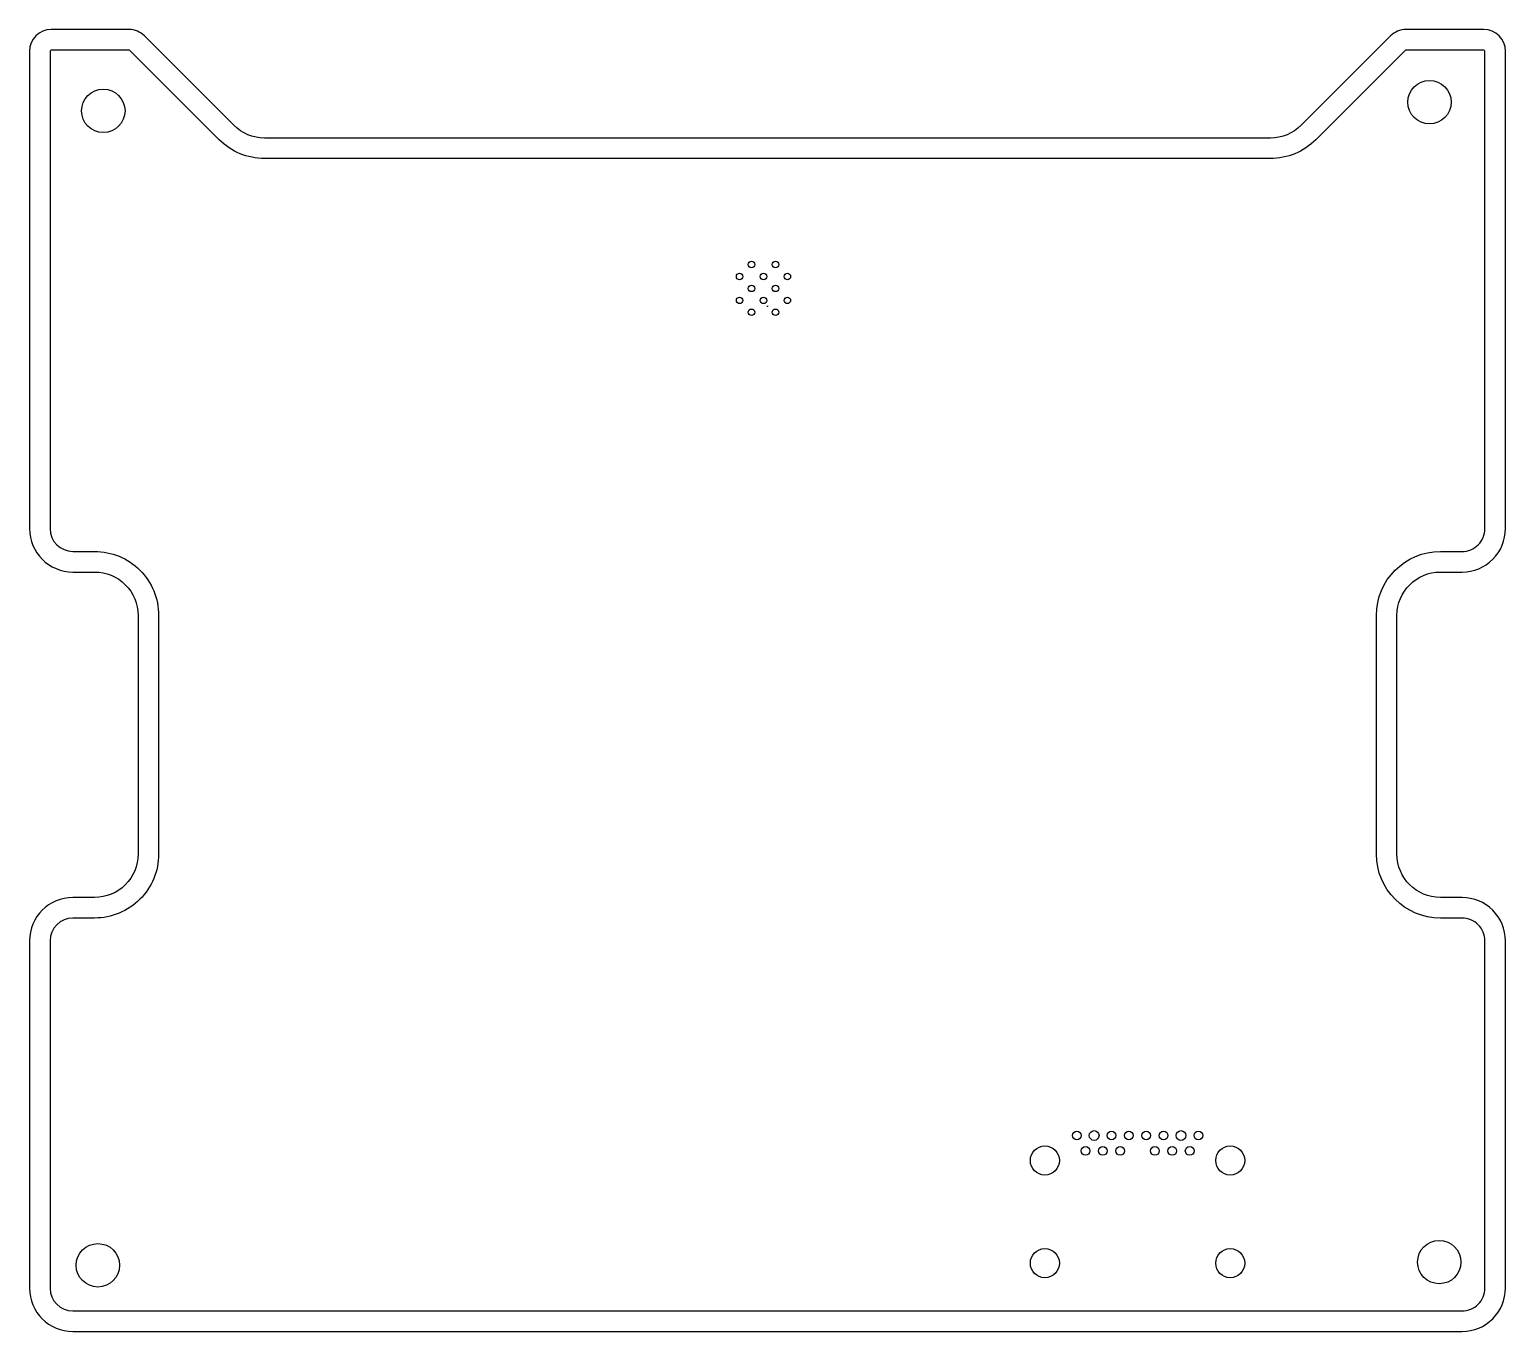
# Model space of a CAD drawing. Header units: millimetres. Extents: x -170.3 to -102.3, y -121.6 to -61.5.
import ezdxf

# ---------------------------------------------------------------- set-up
doc = ezdxf.new("R2010")
doc.units = ezdxf.units.MM
doc.layers.get('0').update_dxf_attribs({"linetype": 'CONTINUOUS'})

msp = doc.modelspace()

# ---------------------------------------------------------------- linework, layer by layer
for points in [[(-102.3, -84.55), (-102.3, -62.55, 0.414213), (-103.3, -61.55), (-106.886, -61.55, 0.198902), (-107.593, -61.843), (-111.714, -65.964, -0.198913), (-113.128, -66.55), (-159.472, -66.55, -0.198903), (-160.886, -65.964), (-165.007, -61.843, 0.198904), (-165.714, -61.55), (-169.3, -61.55, 0.414213), (-170.3, -62.55), (-170.3, -84.55, 0.414213), (-168.3, -86.55), (-167.3, -86.55, -0.414214), (-165.3, -88.55), (-165.3, -99.55, -0.414214), (-167.3, -101.55), (-168.3, -101.55, 0.414213), (-170.3, -103.55), (-170.3, -119.55, 0.414213), (-168.3, -121.55), (-104.3, -121.55, 0.414214), (-102.3, -119.55), (-102.3, -103.55, 0.414214), (-104.3, -101.55), (-105.3, -101.55, -0.414213), (-107.3, -99.55), (-107.3, -88.55, -0.414213), (-105.3, -86.55), (-104.3, -86.55, 0.414214)], [(-103.247, -119.55), (-103.247, -103.55, 0.414214), (-104.3, -102.497), (-105.3, -102.497, -0.414213), (-108.247, -99.55), (-108.247, -88.55, -0.414213), (-105.3, -85.603), (-104.3, -85.603, 0.414214), (-103.247, -84.55), (-103.247, -62.55, 0.414208), (-103.3, -62.497), (-106.886, -62.497, 0.198922), (-106.924, -62.512), (-111.045, -66.633, -0.198912), (-113.128, -67.497), (-159.472, -67.497, -0.198905), (-161.555, -66.633), (-165.676, -62.512, 0.19892), (-165.714, -62.497), (-169.3, -62.497, 0.414203), (-169.353, -62.55), (-169.353, -84.55, 0.414213), (-168.3, -85.603), (-167.3, -85.603, -0.414214), (-164.353, -88.55), (-164.353, -99.55, -0.414214), (-167.3, -102.497), (-168.3, -102.497, 0.414213), (-169.353, -103.55), (-169.353, -119.55, 0.414213), (-168.3, -120.603), (-104.3, -120.603, 0.414214)]]:
    msp.add_lwpolyline(points, format="xyb", close=True)
for centre, radius in [((-105.8, -64.9), 1), ((-166.9, -65.3), 1), ((-137.035, -72.381), 0.15), ((-135.935, -72.381), 0.15), ((-137.584, -72.931), 0.15), ((-137.035, -73.481), 0.15), ((-136.484, -72.931), 0.15), ((-135.935, -73.481), 0.15), ((-135.385, -72.931), 0.15), ((-137.584, -74.031), 0.15), ((-136.484, -74.031), 0.15), ((-135.385, -74.031), 0.15), ((-137.035, -74.581), 0.15), ((-136.3, -74.3), 0.01), ((-135.935, -74.581), 0.15), ((-122.05, -112.52), 0.2), ((-121.25, -112.52), 0.225), ((-120.45, -112.52), 0.2), ((-119.65, -112.52), 0.2), ((-118.85, -112.52), 0.2), ((-118.05, -112.52), 0.2), ((-117.25, -112.52), 0.225), ((-116.45, -112.52), 0.2), ((-123.52, -113.67), 0.67), ((-121.65, -113.23), 0.2), ((-120.85, -113.23), 0.2), ((-120.05, -113.23), 0.2), ((-118.45, -113.23), 0.2), ((-117.65, -113.23), 0.2), ((-116.85, -113.23), 0.2), ((-114.98, -113.67), 0.67), ((-167.15, -118.5), 1), ((-105.35, -118.35), 1), ((-123.52, -118.4), 0.67), ((-114.98, -118.4), 0.67)]:
    msp.add_circle(centre, radius)

doc.saveas('drawing.dxf')
